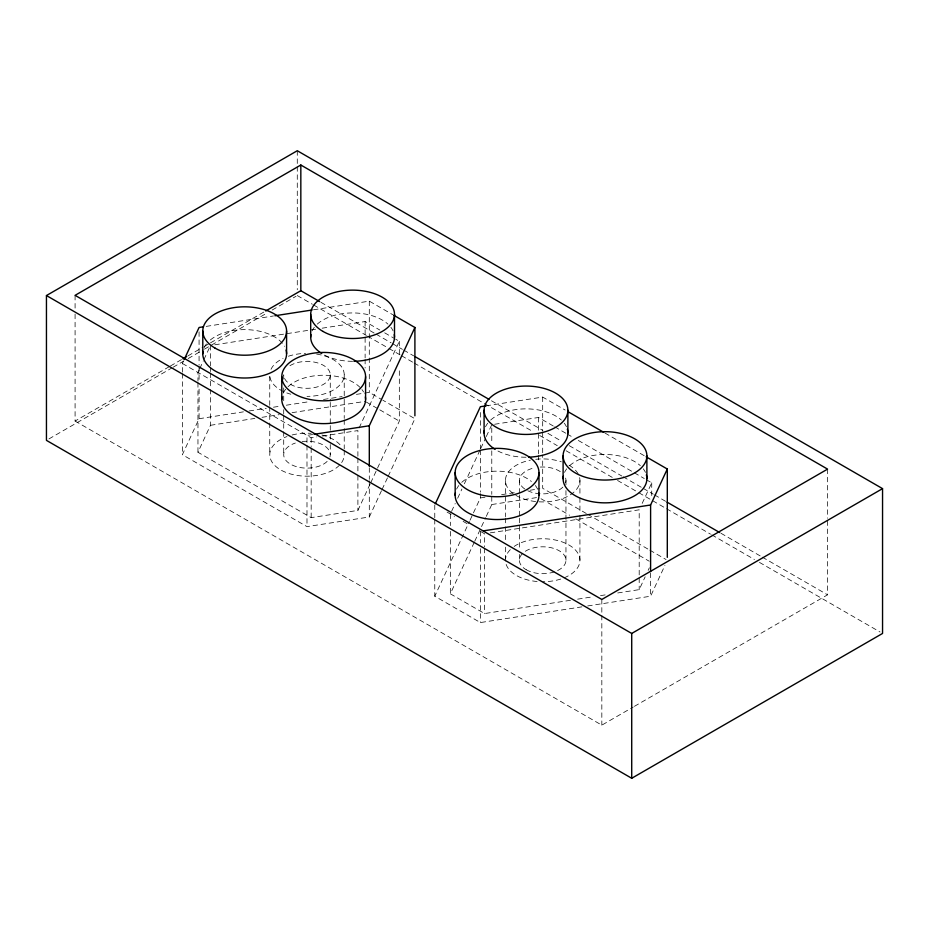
<?xml version="1.0" encoding="UTF-8"?>
<svg xmlns="http://www.w3.org/2000/svg" width="929" height="929" viewBox="0 0 929 929"><rect width="100%" height="100%" fill="white"/><g stroke="black" fill="none" stroke-linecap="round" stroke-linejoin="round"><path stroke-width="0.7" stroke-dasharray="4.64 3.48" d="M182.374 372.146L182.374 363.46L183.57 360.893M199.143 369.881L197.958 372.448L197.958 381.157M199.747 368.592L203.323 360.893M203.915 359.604L209.884 346.761M381.459 490.779L369.301 516.988L306.988 526.627L182.374 454.687L199.073 418.712L199.073 386.859M370.079 484.148L357.897 510.404L311.169 517.639L197.958 452.272L210.477 425.296L210.477 389.007M359.117 427.955L399.331 341.303L395.661 339.178M370.694 482.836L399.331 421.116L399.331 367.419M382.063 489.467L387.544 477.68M388.148 476.368L414.903 418.712L382.853 400.202M451.564 511.368L455.222 503.483M457.66 498.234L461.922 489.037M464.361 483.788L480.2 449.648M480.816 448.335L485.693 437.838M486.297 436.525L491.778 424.704L491.778 443.574M581.949 606.846L480.386 622.558L434.772 596.221L469.435 521.529M470.039 520.217L480.386 497.944L480.386 493.601M570.476 600.273L484.555 613.558L450.344 593.805L474.115 542.606M474.719 541.293L485.693 517.65M486.297 516.338L491.778 504.528L491.778 495.819M642.183 503.39L651.728 482.836L645.504 479.248M617.727 592.957L639.198 589.636L645.167 576.793M648.152 570.36L649.336 567.793M587.662 605.952L650.602 596.221L664.92 565.389M75.086 314.13L75.086 421.046L169.148 366.734M170.402 366.014L182.943 358.768M187.96 355.877L203.01 347.191M204.264 346.459L209.28 343.567M210.535 342.836L264.463 311.703M48.958 438.918L171.865 367.954M173.119 367.234L183.152 361.439M188.169 358.548L203.219 349.85M204.473 349.13L267.18 312.922M272.197 310.031L296.026 296.27M75.086 421.046L601.829 725.154L633.183 707.05M634.437 706.33L827.576 594.815L827.576 519.694M206.226 326.381L273.451 315.976M313.514 309.787L369.301 301.147L392.723 314.676M214.773 344.81L316.441 329.075M322.166 328.192L365.12 321.55L379.787 330.016M199.073 418.712L243.421 411.849M249.135 410.966L266.298 408.307M273.451 407.204L280.604 406.101M286.329 405.207L309.218 401.665M323.524 399.458L342.116 396.578M356.422 394.372L369.301 392.375L381.622 399.493M210.477 425.296L254.86 418.422M262.024 417.318L279.211 414.659M292.089 412.662L365.12 401.374M486.041 405.845L542.687 397.078L565.122 410.026M312.655 434.528L306.988 435.399L306.988 444.085M182.374 363.46L311.169 437.814L316.824 436.932M322.491 436.061L357.897 430.58L357.897 456.708M494.611 424.263L538.518 417.469L553.44 426.097M480.386 497.944L486.041 497.061M501.625 494.658L517.198 492.242M529.948 490.268L539.854 488.735M491.778 504.528L538.518 497.294M490.28 532.851L639.198 509.812L639.198 576.572M577.629 599.159L591.947 596.941M600.54 595.617L606.265 594.734M604.988 433.053L644.865 456.069M554.683 426.817L565.889 433.274M567.131 433.994L573.344 437.582M578.326 440.462L633.067 472.06M634.31 472.78L644.261 478.528M384.676 332.837L394.442 338.481M320.9 302.297L374.828 333.43M376.082 334.15L391.132 342.836M392.386 343.567L402.42 349.362M403.674 350.082L413.707 355.877M491.464 400.771L542.884 430.452M547.901 433.355L561.697 441.31M569.222 445.665L621.896 476.066M623.15 476.798L641.962 487.655M643.216 488.375L653.25 494.17M654.504 494.902L665.791 501.416M720.974 533.269L761.106 556.448M762.361 557.168L827.576 594.815M297.28 295.55L312.353 304.247M313.607 304.979L366.351 335.427M367.617 336.159L387.707 347.76M388.961 348.48L400.271 355.006M401.525 355.737L412.824 362.264M414.079 362.984L483.161 402.861M484.415 403.592L533.397 431.869M539.679 435.492L557.261 445.653M566.051 450.728L612.525 477.552M617.541 480.456L637.642 492.056M638.897 492.776L651.461 500.034M652.715 500.754L665.269 508.012M666.523 508.732L710.488 534.117M711.742 534.837L754.441 559.49M759.469 562.393L880.042 631.999M586.304 513.482L542.687 488.306L542.687 455.001M587.546 514.202L648.605 549.457M649.859 550.177L666.058 559.525M541.003 498.734L569.616 515.247M575.841 518.846L649.232 561.221M366.34 402.071L378.567 409.132M379.787 409.828L399.331 421.116M447.093 512.111L454.49 516.385M463.118 521.366L468.053 524.211M480.885 531.62L484.555 533.734L484.555 546.798M827.576 469.122L827.576 518.243M651.728 482.836L651.728 497.352M650.602 573.054L650.602 596.221M639.198 578.024L639.198 589.636M601.829 599.46L601.829 613.906M601.829 615.346L601.829 725.154M579.928 480.421L579.928 496.388M579.928 497.839L579.928 513.807M579.928 515.258L579.928 560.245M565.958 480.421L565.958 484.775M565.958 490.582L565.958 560.245M542.687 397.078L542.687 430.382M542.687 431.834L542.687 453.549M538.518 417.469L538.518 453.758M538.518 455.21L538.518 462.468M519.416 480.421L519.416 493.485M519.416 494.936L519.416 516.71M519.416 518.161L519.416 548.633M519.416 554.439L519.416 560.245M505.446 480.421L505.446 516.71M505.446 518.161L505.446 525.419M505.446 526.871L505.446 541.375M505.446 547.181L505.446 558.793M491.778 450.832L491.778 494.367M484.555 548.249L484.555 613.558M480.386 412.511L480.386 448.707M480.386 450.159L480.386 492.149M480.386 531.33L480.386 542.908M480.386 548.702L480.386 622.558M450.344 513.992L450.344 525.593M450.344 531.4L450.344 593.805M434.772 504.993L434.772 518.022M434.772 519.474L434.772 596.221M399.331 341.303L399.331 355.807M369.301 301.147L369.301 392.375M369.301 467.751L369.301 479.341M369.301 480.792L369.301 516.988M365.12 321.55L365.12 357.828M365.12 359.279L365.12 367.989M357.897 458.16L357.897 474.127M357.897 475.578L357.897 510.404M344.229 374.863L344.229 418.398M344.229 419.85L344.229 427.108M344.229 428.559L344.229 448.881M344.229 450.333L344.229 454.687A37.241 21.506 0 0 1 289.07 473.535A37.241 21.506 0 0 1 286.991 436.549M330.271 374.863L330.271 400.98M330.271 402.431L330.271 424.205M330.271 425.656L330.271 432.914M330.271 434.366L330.271 443.075M330.271 444.526L330.271 454.687M311.169 437.814L311.169 446.524M311.169 447.975L311.169 517.639M306.988 445.537L306.988 526.627M297.28 150.73L297.28 165.211M297.28 166.663L297.28 289.755M283.717 379.218L283.717 374.863A23.271 13.436 0 0 0 314.478 387.59A23.271 13.436 0 0 0 325.452 366.676A23.271 13.436 0 0 0 287.63 367.396M283.717 387.927L283.717 402.431M283.717 409.689L283.717 414.044M283.717 415.495L283.717 454.687M269.747 405.334L269.747 374.863A37.241 21.506 0 0 0 290.823 394.233M269.747 406.786L269.747 454.687M210.477 345.472L210.477 365.794M210.477 367.245L210.477 371.6M210.477 373.052L210.477 387.556M199.073 331.827L199.073 365.132M199.073 366.583L199.073 381.064M197.958 382.609L197.958 452.272M182.374 373.597L182.374 454.687M75.086 295.341L75.086 308.347M352.602 361.311A41.898 24.189 0 0 1 322.978 354.228M312.132 330.863A41.898 24.189 0 0 1 314.327 327.287M317.265 324.128A41.898 24.189 0 0 1 387.939 324.128M390.877 327.287A41.898 24.189 0 0 1 393.072 330.863M316.626 354.088A37.241 21.506 0 0 1 343.916 377.673A37.241 21.506 0 0 1 306.988 396.358M271.013 369.301A37.241 21.506 0 0 1 283.043 358.397M288.373 356.237A37.241 21.506 0 0 1 305.606 353.38M292.089 434.981A37.241 21.506 0 0 1 311.157 433.32M321.887 434.981A37.241 21.506 0 0 1 341.756 446.977M327.147 461.399A23.271 13.436 0 0 1 290.533 464.186A23.271 13.436 0 0 1 295.352 443.04M302.146 441.542A23.271 13.436 0 0 1 329.911 457.022M283.217 393.164A41.898 24.189 0 0 1 318.217 375.444A41.898 24.189 0 0 1 359.964 387.335M361.962 389.588A41.898 24.189 0 0 1 363.541 391.957M204.217 347.562A41.898 24.189 0 0 1 206.412 343.974M210.36 339.944A41.898 24.189 0 0 1 250.876 329.9A41.898 24.189 0 0 1 284.529 346.354M525.988 457.242A41.898 24.189 0 0 1 497.491 450.774M485.519 426.794A41.898 24.189 0 0 1 487.725 423.206M490.651 420.059A41.898 24.189 0 0 1 561.337 420.059M564.263 423.206A41.898 24.189 0 0 1 566.458 426.794M579.615 477.622A37.241 21.506 0 0 1 550.061 501.497A37.241 21.506 0 0 1 506.769 486.122A37.241 21.506 0 0 1 530.401 460.134M535.754 459.298A37.241 21.506 0 0 1 561.313 461.806M569.024 465.22A37.241 21.506 0 0 1 578.105 473.79M514.167 546.426A37.241 21.506 0 0 1 576.444 551.164A37.241 21.506 0 0 1 542.687 581.751M537.136 581.508A37.241 21.506 0 0 1 510.439 549.492M562.846 487.144A23.271 13.436 0 0 1 524.688 488.944A23.271 13.436 0 0 1 535.209 467.705M540.26 467.066A23.271 13.436 0 0 1 561.151 472.246M565.61 478.087A23.271 13.436 0 0 1 565.61 482.766M456.603 489.095A41.898 24.189 0 0 1 458.798 485.519M461.736 482.36A41.898 24.189 0 0 1 531.4 481.489M535.348 485.519A41.898 24.189 0 0 1 537.543 489.095M564.53 472.396A41.898 24.189 0 0 1 566.725 468.82M569.651 465.673A41.898 24.189 0 0 1 640.336 465.673M643.263 468.82A41.898 24.189 0 0 1 645.458 472.396M526.232 569.744A23.271 13.436 0 0 0 565.169 563.729A23.271 13.436 0 0 0 536.66 547.262A23.271 13.436 0 0 0 526.232 569.744"/><path stroke-width="1.39" d="M184.163 359.604L199.073 327.484L203.358 326.822M369.301 466.312L369.301 425.761L414.903 327.484L393.954 315.384M435.376 503.681L480.386 406.716L486.041 405.845M650.602 571.602L650.602 504.993L667.301 469.029L646.119 456.789M46.45 295.55L297.28 150.73L882.55 488.631L882.55 633.45L631.72 778.27L46.45 440.369L46.45 295.55L631.72 633.45L882.55 488.631M300.833 165.014L75.086 295.341L601.829 599.46L827.576 469.122L300.833 165.014L300.833 290.707L265.717 310.983M182.943 358.768L186.706 356.597M274.891 315.755L312.074 310.007M314.072 434.307L369.301 425.761M483.243 530.889L650.602 504.993M567.607 411.466L603.745 432.333M300.833 290.707L319.646 301.565M414.961 356.597L488.956 399.319M667.045 502.136L719.72 532.549M667.301 469.029L667.301 557.354M646.886 455.86A41.898 24.189 0 0 1 584.051 476.809A41.898 24.189 0 0 1 584.051 434.911A41.898 24.189 0 0 1 646.886 455.86L646.886 478.667M631.72 633.45L631.72 778.27M567.886 410.246A41.898 24.189 0 0 1 505.039 431.195A41.898 24.189 0 0 1 505.039 389.297A41.898 24.189 0 0 1 567.886 410.246L567.886 433.053M563.102 455.86L563.102 478.667M538.971 472.547A41.898 24.189 0 0 1 476.124 493.496A41.898 24.189 0 0 1 476.124 451.599A41.898 24.189 0 0 1 538.971 472.547L538.971 495.354M484.09 410.246L484.09 433.053M455.175 472.547L455.175 495.354M414.903 327.484L414.903 415.809M394.5 314.316L394.5 337.122M365.585 376.628A41.898 24.189 0 0 1 302.738 397.577A41.898 24.189 0 0 1 302.738 355.679A41.898 24.189 0 0 1 365.585 376.628L365.585 399.435M310.704 314.316L310.704 337.122M286.585 331.014L286.585 353.821M281.789 376.628L281.789 399.435M202.789 331.014L202.789 353.821M394.268 334.603A41.898 24.189 0 0 1 353.961 361.3M321.724 353.473A41.898 24.189 0 0 1 310.936 334.603M365.352 396.904A41.898 24.189 0 0 1 323.687 423.624A41.898 24.189 0 0 1 282.021 396.904M286.062 350.036A41.898 24.189 0 0 1 245.79 377.998A41.898 24.189 0 0 1 203.01 351.29M538.739 492.834A41.898 24.189 0 0 1 497.073 519.543A41.898 24.189 0 0 1 455.407 492.834M567.375 429.268A41.898 24.189 0 0 1 528.717 457.184M495.111 449.392A41.898 24.189 0 0 1 484.323 430.522M646.375 474.87A41.898 24.189 0 0 1 606.091 502.844A41.898 24.189 0 0 1 563.322 476.136M322.978 331.421A41.898 24.189 0 0 0 393.072 320.575A41.898 24.189 0 0 0 341.756 290.951A41.898 24.189 0 0 0 322.978 331.421M215.063 348.12A41.898 24.189 0 0 0 285.157 337.273A41.898 24.189 0 0 0 233.841 307.65A41.898 24.189 0 0 0 215.063 348.12"/></g></svg>
